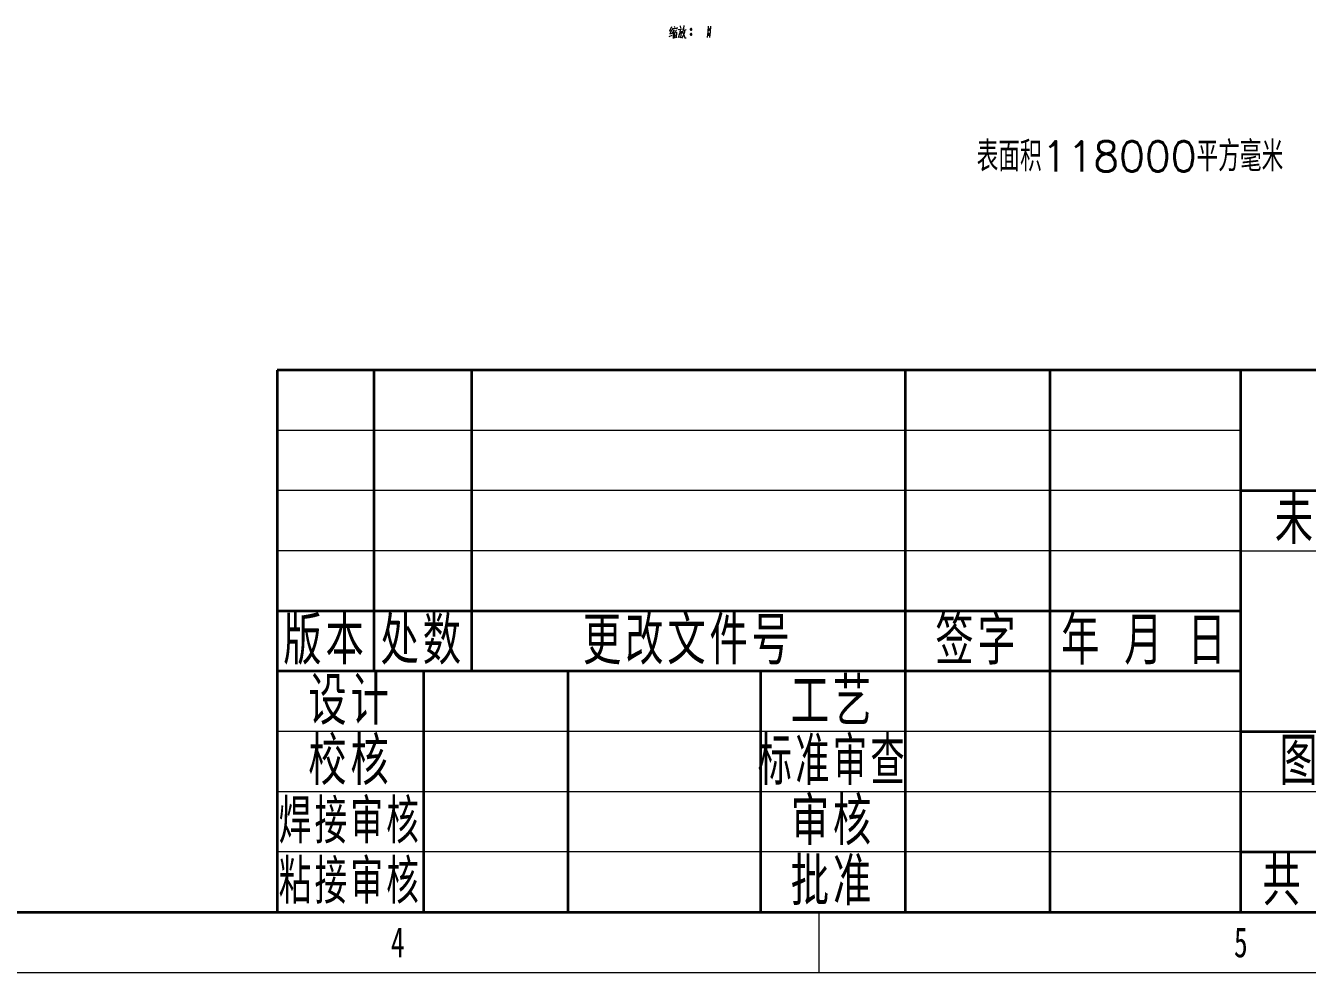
# Model space of a CAD drawing. Header units: millimetres. Extents: x -631 to 3210, y -446 to 2288.
# Drawn here: x 12.3 to 331.6, y -445.5 to -209.7 of the extents above; entities that cross this region are included whole.
import ezdxf
from ezdxf.enums import TextEntityAlignment as Align

# ---------------------------------------------------------------- set-up
doc = ezdxf.new("R2010")
doc.units = ezdxf.units.MM
doc.layers.get('0').update_dxf_attribs({"lineweight": 18})
for name, color, linetype, lineweight in [('尺寸线层', 3, 'Continuous', 18), ('粗实线层', 7, 'Continuous', 35), ('细实线层', 7, 'Continuous', 18), ('细线0层', 255, 'Continuous', 18)]:
    doc.layers.add(name, color=color, linetype=linetype, lineweight=lineweight)
doc.styles.get("Standard").update_dxf_attribs({"font": 'txt.shx', "bigfont": 'gbcbig.shx'})
doc.styles.add('标准', font='', dxfattribs={"width": 0.667})
doc.styles.get('标准').set_extended_font_data('宋体')

# ---------------------------------------------------------------- blocks, each defined once
blk = doc.blocks.new('*X2')
at = {"layer": '粗实线层'}
blk.add_line((-185, -143.5), (205, -143.5), dxfattribs=at)
at = {"layer": '细实线层'}
for p, q in [((70, -148.5), (70, -143.5)), ((-210, -148.5), (210, -148.5))]:
    blk.add_line(p, q, dxfattribs=at)
at = {"layer": '尺寸线层', "style": '标准'}
for tag, height, width, p in [('T1', 2.5, 0.667, (-175, 146)), ('T2', 2.5, 0.667, (-105, 146)), ('T3', 2.5, 0.667, (-35, 146)), ('T4', 2.5, 0.667, (35, 146)), ('T5', 2.5, 0.667, (105, 146)), ('T6', 2.5, 0.667, (175, 146)), ('R1', 2.5, 0.667, (207.5, 111.38)), ('SQE', 3.5, 0.667, (-188.18, 80.99)), ('试制车间', 3.5, 0.28375, (-188.18, 73.99)), ('涂装车间（装配）', 3.5, 0.147264, (-188.18, 66.99)), ('涂装车间（涂装）', 3.5, 0.147264, (-188.18, 59.99)), ('国际内装车间', 3.5, 0.189302, (-188.18, 52.99)), ('地铁复合车间', 3.5, 0.186278, (-188.18, 46.02)), ('屏蔽门车间', 3.5, 0.225254, (-188.18, 39.14)), ('R2', 2.5, 0.667, (207.5, 37.12)), ('电器车间', 3.5, 0.292284, (-188.18, 32.21)), ('玻璃钢车间', 3.5, 0.225603, (-188.18, 25.29)), ('城轨内装车间', 3.5, 0.186278, (-188.18, 18.29)), ('不锈钢箱体车间', 3.5, 0.15932, (-188.18, 11.29)), ('门系统总装车间', 3.5, 0.161527, (-188.18, 4.29)), ('座椅厨房车间', 3.5, 0.186516, (-188.18, -2.71)), ('碳钢车间', 3.5, 0.28375, (-188.18, -9.71)), ('铝不锈钢车间', 3.5, 0.186397, (-188.18, -16.71)), ('风挡车间', 3.5, 0.284026, (-188.18, -23.71)), ('风道车间', 3.5, 0.284026, (-188.18, -30.71)), ('动车内装车间', 3.5, 0.186397, (-188.18, -37.71)), ('R3', 2.5, 0.667, (207.5, -37.12)), ('采购部', 3.5, 0.378308, (-188.18, -44.71)), ('检修服务部', 3.5, 0.223014, (-188.18, -51.71)), ('品管部', 3.5, 0.389426, (-188.18, -58.71)), ('生产保障部', 3.5, 0.223356, (-188.18, -65.71)), ('工业化部', 3.5, 0.281557, (-188.18, -72.71)), ('研发部', 3.5, 0.3788, (-188.18, -79.71)), ('旧底图总号', 3, 0.667, (-197.5, -100.5)), ('R4', 2.5, 0.667, (207.5, -111.38)), ('底图总号', 3, 0.667, (-197.5, -113.5)), ('签字', 3, 0.667, (-197.5, -126.5)), ('日期', 3, 0.667, (-197.5, -139.5)), ('B1', 2.5, 0.667, (-175, -146)), ('B2', 2.5, 0.667, (-105, -146)), ('B3', 2.5, 0.667, (-35, -146)), ('B4', 2.5, 0.667, (35, -146)), ('B5', 2.5, 0.667, (105, -146)), ('B6', 2.5, 0.667, (175, -146))]:
    blk.add_attdef(tag, text='', height=height, dxfattribs=dict(at, width=width)).set_placement(p, align=Align.MIDDLE_CENTER)
at = {"layer": '尺寸线层', "style": '标准', "width": 0.667}
blk.add_attdef('图号', text='', height=5.33, rotation=180, dxfattribs=at).set_placement((-160, 138.5), align=Align.MIDDLE_CENTER)
blk = doc.blocks.new('*X3')
at = {"layer": '尺寸线层'}
for p, q in [((-100, 40), (-180, 40)), ((-100, 35), (-180, 35)), ((-100, 30), (-180, 30)), ((-100, 15), (-180, 15)), ((-54.87, 10), (-180, 10)), ((-100, 5), (-180, 5))]:
    blk.add_line(p, q, dxfattribs=at)
at = {"layer": '粗实线层'}
for p, q in [((-180, 45), (-180, 0)), ((0, 45), (-180, 45)), ((-172, 45), (-172, 20)), ((-163.87, 45), (-163.87, 20)), ((-127.87, 45), (-127.87, 0)), ((-115.87, 45), (-115.87, 0)), ((-100, 0), (-100, 45)), ((-100, 35), (0, 35)), ((-100, 25), (-180, 25)), ((-100, 20), (-180, 20)), ((-167.87, 20), (-167.87, 0)), ((-155.87, 20), (-155.87, 0)), ((-139.87, 20), (-139.87, 0)), ((-100, 15), (-54.87, 15)), ((-100, 5), (-54.87, 5)), ((-180, 0), (0, 0))]:
    blk.add_line(p, q, dxfattribs=at)
at = {"layer": '细线0层'}
blk.add_line((-100, 30), (-76.87, 30), dxfattribs=at)
at = {"layer": '尺寸线层', "char_height": 3.5, "attachment_point": 5, "style": '标准'}
for s, insert, width, line_spacing_factor in [('\\T1.1;\\W0.667;未标注公差', (-88.43, 32.5), 38.5655, 0.921667), ('\\T1.1;\\W0.667;版本', (-176, 22.5), 13.336, 0.921667), ('\\T1.1;\\W0.667;更改文件号', (-145.87, 22.5), 60.012, 0.917778), ('\\T1.1;\\W0.667;签字', (-121.87, 22.5), 20.004, 0.921667), ('\\T1.1;\\W0.667;年 月 日', (-107.93, 22.5), 26.4475, 0.921667), ('\\T1.1;\\W0.667;设计', (-173.93, 17.5), 20.2285, 0.886667), ('\\T1.1;\\W0.667;工艺', (-133.87, 17.5), 20.004, 0.847778), ('\\T1.1;\\W0.667;图 幅', (-92.43, 12.5), 25.2295, 0.917778), ('\\T1.1;\\W0.667;审核', (-133.87, 7.5), 20.004, 0.925556), ('\\T1.1;\\W0.667;共', (-96.46, 2.5), 11.8108, 0.902222)]:
    blk.add_mtext(s, dxfattribs=dict(at, insert=insert, width=width, line_spacing_factor=line_spacing_factor))
at = {"layer": '尺寸线层', "linetype": 'Continuous', "char_height": 3.5, "attachment_point": 5, "style": '标准'}
for s, insert, width, line_spacing_factor in [('\\T1.1;\\W0.667;处数', (-167.93, 22.5), 13.5605, 0.917778), ('\\T1.1;\\W0.667;校核', (-173.93, 12.5), 20.2285, 0.925556), ('\\T1.1;\\W0.594321;标准审查', (-133.87, 12.5), 19.1319, 0.917778), ('\\T1.1;\\W0.667;批准', (-133.87, 2.5), 20.004, 0.91)]:
    blk.add_mtext(s, dxfattribs=dict(at, insert=insert, width=width, line_spacing_factor=line_spacing_factor))
at = {"layer": '尺寸线层', "insert": (-173.93, 7.5), "char_height": 3.5, "width": 18.4107, "attachment_point": 5, "style": '标准'}
blk.add_mtext('\\T1.1;\\H0.929172x;\\W0.610078;焊接审核', dxfattribs=at)
at = {"layer": '尺寸线层', "linetype": 'Continuous', "insert": (-173.93, 2.5), "char_height": 3.5, "width": 18.4107, "attachment_point": 5, "style": '标准'}
blk.add_mtext('\\T1.1;\\H0.929172x;\\W0.610078;粘接审核', dxfattribs=at)
at = {"layer": '尺寸线层', "style": '标准'}
for tag, height, width, p in [('更改文件号4', 3.36, 0.667, (-145.87, 42.5)), ('KTK版本4', 3.34, 0.37182, (-176, 42.5)), ('处数4', 3.36, 0.62988, (-167.93, 42.5)), ('签字4', 3.34, 0.667, (-121.87, 42.5)), ('年月日4', 3.34, 0.667, (-107.93, 42.5)), ('材料', 5, 0.667, (-77.43, 40)), ('KTK版本3', 3.34, 0.374264, (-176, 37.5)), ('处数3', 3.36, 0.636828, (-167.93, 37.5)), ('更改文件号3', 3.36, 0.667, (-145.87, 37.5)), ('签字3', 3.34, 0.667, (-121.87, 37.5)), ('年月日3', 3.34, 0.667, (-107.93, 37.5)), ('KTK版本2', 3.34, 0.374264, (-176, 32.5)), ('处数2', 3.36, 0.636828, (-167.93, 32.5)), ('更改文件号2', 3.36, 0.667, (-145.87, 32.5)), ('签字2', 3.34, 0.667, (-121.87, 32.5)), ('年月日2', 3.34, 0.667, (-107.93, 32.5)), ('名称', 5, 0.667, (-27.43, 27.5)), ('KTK版本', 3.34, 0.429424, (-176, 27.5)), ('处数1', 3.36, 0.647024, (-167.93, 27.5)), ('更改文件号1', 3.36, 0.667, (-145.87, 27.5)), ('签字1', 3.34, 0.667, (-121.87, 27.5)), ('年月日1', 3.34, 0.667, (-107.93, 27.5)), ('设计', 3.47, 0.667, (-161.87, 17.5)), ('设计日期', 3.5, 0.667, (-147.87, 17.5)), ('工艺', 3.5, 0.667, (-121.87, 17.5)), ('工艺日期', 3.41, 0.667, (-107.93, 17.5)), ('图号', 5, 0.667, (-27.43, 15)), ('校核', 3.5, 0.667, (-161.87, 12.5)), ('校核日期', 3.33, 0.667, (-147.87, 12.5)), ('标准审核', 3.33, 0.594979, (-121.87, 12.5)), ('标准审核日期', 3.33, 0.525265, (-107.93, 12.5)), ('焊接审核', 3.25, 0.602894, (-161.87, 7.5)), ('焊接审核日期', 3.25, 0.538358, (-147.87, 7.5)), ('审核', 3.33, 0.667, (-121.87, 7.5)), ('审核日期', 3.33, 0.667, (-107.93, 7.5)), ('图幅', 3.36, 0.667, (-92.43, 7.5)), ('重量', 3.5, 0.667, (-77.37, 7.5)), ('比例', 3.41, 0.667, (-62.37, 7.5)), ('原图号', 5, 0.667, (-34.45, 5.12)), ('客户版本', 5, 0.462605, (-7.02, 5)), ('粘接审核', 3.25, 0.602894, (-161.87, 2.5)), ('粘接审核日期', 3.25, 0.538358, (-147.87, 2.5)), ('批准', 3.38, 0.667, (-121.87, 2.5)), ('批准日期', 3.37, 0.667, (-107.93, 2.5)), ('共几张', 3.38, 0.512128, (-88.89, 2.5)), ('第几张', 3.36, 0.521411, (-65.81, 2.5))]:
    blk.add_attdef(tag, text='', height=height, dxfattribs=dict(at, width=width)).set_placement(p, align=Align.MIDDLE_CENTER)

msp = doc.modelspace()

# ---------------------------------------------------------------- linework, layer by layer
at = {"color": 7, "lineweight": 13}
for points in [[(173.169, -209.938), (172.714, -211.023)], [(173.238, -210.708), (172.783, -211.723)], [(173.483, -210.253), (173.379, -210.813)], [(173.483, -210.393), (174.533, -210.253)], [(173.728, -210.673), (173.554, -211.233)], [(173.868, -209.763), (174.044, -210.148)], [(174.568, -210.148), (174.429, -210.603)], [(175.339, -210.533), (175.233, -211.443), (175.129, -211.863), (174.813, -212.738)], [(174.848, -210.603), (175.898, -210.463)], [(175.339, -209.693), (175.443, -210.253)], [(176.179, -210.393), (176.039, -211.023)], [(176.108, -210.778), (176.808, -210.638)], [(176.249, -209.658), (176.179, -210.393)], [(176.528, -210.708), (176.318, -211.653)], [(177.858, -210.568), (178.243, -210.568)], [(177.893, -210.463), (178.209, -210.463)], [(177.893, -210.708), (178.209, -210.708)], [(182.304, -209.833), (182.198, -211.233), (182.094, -212.633)], [(182.304, -210.568), (182.688, -210.568)], [(182.339, -210.463), (182.653, -210.463)], [(182.339, -210.708), (182.653, -210.708)], [(182.898, -209.833), (182.794, -211.233), (182.688, -212.633)], [(172.643, -212.388), (173.344, -212.003)], [(173.098, -210.953), (172.679, -211.093)], [(172.749, -211.723), (173.273, -211.548)], [(173.554, -211.233), (173.238, -211.723)], [(173.589, -211.163), (173.589, -212.878)], [(173.799, -210.953), (174.499, -210.848)], [(173.868, -211.373), (173.903, -212.773)], [(173.868, -211.478), (174.393, -211.408)], [(173.903, -212.038), (174.289, -211.968)], [(174.358, -212.528), (173.938, -212.598)], [(174.113, -210.918), (174.044, -211.478)], [(174.429, -211.303), (174.358, -212.703)], [(175.653, -211.023), (175.549, -211.863), (175.408, -212.703), (175.198, -212.423)], [(175.268, -211.198), (175.653, -211.128)], [(176.039, -212.283), (175.653, -212.808)], [(176.039, -211.023), (175.863, -211.583)], [(175.969, -211.268), (176.528, -212.703)], [(176.318, -211.653), (176.039, -212.283)], [(176.528, -212.703), (176.844, -212.703)], [(177.858, -211.828), (178.243, -211.828)], [(177.893, -211.723), (178.209, -211.723)], [(177.893, -211.968), (178.209, -211.968)], [(182.304, -211.828), (182.688, -211.828)], [(182.339, -211.723), (182.653, -211.723)], [(182.339, -211.968), (182.653, -211.968)]]:
    msp.add_lwpolyline(points, dxfattribs=at)
for points in [[(177.964, -210.778), (178.139, -210.778), (178.243, -210.673), (178.243, -210.498), (178.139, -210.393), (177.964, -210.393), (177.858, -210.498), (177.858, -210.673)], [(182.408, -210.778), (182.584, -210.778), (182.688, -210.673), (182.688, -210.498), (182.584, -210.393), (182.408, -210.393), (182.304, -210.498), (182.304, -210.673)], [(177.964, -212.038), (178.139, -212.038), (178.243, -211.933), (178.243, -211.758), (178.139, -211.653), (177.964, -211.653), (177.858, -211.758), (177.858, -211.933)], [(182.408, -212.038), (182.584, -212.038), (182.688, -211.933), (182.688, -211.758), (182.584, -211.653), (182.408, -211.653), (182.304, -211.758), (182.304, -211.933)]]:
    msp.add_lwpolyline(points, close=True, dxfattribs=at)

# ---------------------------------------------------------------- block references
ref = msp.add_blockref('*X2', (0, 0), dxfattribs=dict(xscale=3, yscale=3, zscale=3))
ref.add_attrib('B4', '4', dxfattribs={"layer": '尺寸线层', "height": 7.5, "style": '标准', "width": 0.667}).set_placement((105, -438), align=Align.MIDDLE_CENTER)
ref.add_attrib('B5', '5', dxfattribs={"layer": '尺寸线层', "height": 7.5, "style": '标准', "width": 0.667}).set_placement((315, -438), align=Align.MIDDLE_CENTER)
at = {"layer": '粗实线层', "xscale": 3, "yscale": 3, "zscale": 3}
msp.add_blockref('*X3', (615, -430.5), dxfattribs=at)

# ---------------------------------------------------------------- texts
at = {"layer": '尺寸线层', "insert": (249.192, -238.477), "char_height": 7.5, "width": 173.20604, "attachment_point": 1}
msp.add_mtext('表面积118000平方毫米', dxfattribs=at)

doc.saveas('drawing.dxf')
